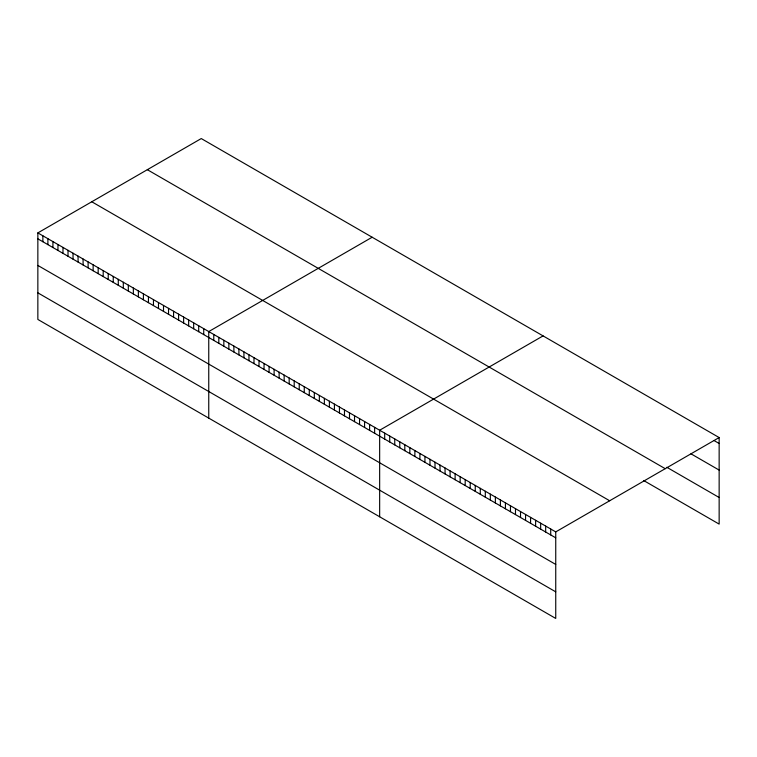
<?xml version="1.0" encoding="UTF-8"?>
<svg xmlns="http://www.w3.org/2000/svg" width="757" height="757" viewBox="0 0 757 757"><rect width="100%" height="100%" fill="white"/><g stroke="black" fill="none" stroke-linecap="round" stroke-linejoin="round"><path stroke-width="1.14" d="M37.85 232.901L555.742 531.897L555.742 618.441L37.85 319.445L37.85 232.901L201.258 138.559L719.15 437.555L719.15 524.099L643.687 480.534M372.16 237.225L208.752 331.566L208.752 418.11M543.072 335.9L379.654 430.241L379.654 516.785M555.742 531.897L719.15 437.555M714.116 440.583L719.15 443.488M690.98 453.822L719.15 470.088M666.832 467.287L719.15 497.5M147.331 169.691L665.223 468.687M91.777 201.769L609.669 500.765M37.85 238.834L555.742 537.83M37.85 265.433L555.742 564.438M37.85 292.845L555.742 591.842M550.708 529.001L550.708 534.925M545.674 526.096L545.674 532.02M540.649 523.191L540.649 529.115M535.615 520.286L535.615 526.21M530.581 517.381L530.581 523.305M525.557 514.476L525.557 520.4M520.523 511.571L520.523 517.504M515.489 508.666L515.489 514.599M510.464 505.761L510.464 511.694M505.43 502.856L505.43 508.789M500.396 499.951L500.396 505.884M495.371 497.046L495.371 502.979M490.337 494.141L490.337 500.074M485.303 491.236L485.303 497.169M480.279 488.331L480.279 494.264M475.245 485.426L475.245 491.359M470.211 482.521L470.211 488.454M465.186 479.616L465.186 485.549M460.152 476.711L460.152 482.644M455.118 473.806L455.118 479.739M450.093 470.901L450.093 476.834M445.059 467.996L445.059 473.929M440.025 465.091L440.025 471.024M435.001 462.186L435.001 468.119M429.967 459.291L429.967 465.214M424.932 456.386L424.932 462.309M419.908 453.481L419.908 459.404M414.874 450.576L414.874 456.499M409.84 447.671L409.84 453.594M404.815 444.766L404.815 450.699M399.781 441.861L399.781 447.794M394.747 438.956L394.747 444.889M389.723 436.051L389.723 441.984M384.688 433.146L384.688 439.079M374.63 427.336L374.63 433.269M369.605 424.44L369.605 430.364M364.581 421.535L364.581 427.468M359.547 418.63L359.547 424.563M354.522 415.735L354.522 421.658M349.497 412.83L349.497 418.763M344.473 409.925L344.473 415.858M339.448 407.02L339.448 412.953M334.414 404.124L334.414 410.057M329.39 401.219L329.39 407.152M324.365 398.314L324.365 404.247M319.34 395.419L319.34 401.342M314.316 392.514L314.316 398.447M309.282 389.609L309.282 395.542M304.257 386.713L304.257 392.637M299.233 383.808L299.233 389.741M294.208 380.903L294.208 386.836M289.174 378.008L289.174 383.931M284.149 375.103L284.149 381.036M279.125 372.198L279.125 378.131M274.1 369.293L274.1 375.226M269.076 366.397L269.076 372.33M264.042 363.492L264.042 369.425M259.017 360.587L259.017 366.52M253.992 357.692L253.992 363.615M248.968 354.787L248.968 360.72M243.943 351.882L243.943 357.815M238.909 348.986L238.909 354.91M233.885 346.081L233.885 352.014M228.86 343.176L228.86 349.109M223.835 340.281L223.835 346.204M218.811 337.376L218.811 343.309M213.777 334.471L213.777 340.404M203.728 328.67L203.728 334.603M198.703 325.765L198.703 331.698M193.669 322.861L193.669 328.793M188.644 319.965L188.644 325.888M183.62 317.06L183.62 322.993M178.595 314.155L178.595 320.088M173.571 311.259L173.571 317.183M168.537 308.354L168.537 314.287M163.512 305.45L163.512 311.382M158.487 302.554L158.487 308.478M153.463 299.649L153.463 305.582M148.438 296.744L148.438 302.677M143.404 293.839L143.404 299.772M138.38 290.943L138.38 296.876M133.355 288.038L133.355 293.971M128.33 285.134L128.33 291.067M123.306 282.238L123.306 288.162M118.272 279.333L118.272 285.266M113.247 276.428L113.247 282.361M108.223 273.532L108.223 279.456M103.198 270.627L103.198 276.56M98.173 267.723L98.173 273.656M93.139 264.827L93.139 270.751M88.115 261.922L88.115 267.855M83.09 259.017L83.09 264.95M78.066 256.121L78.066 262.045M73.032 253.217L73.032 259.149M68.007 250.312L68.007 256.245M62.982 247.407L62.982 253.34M57.958 244.511L57.958 250.444M52.933 241.606L52.933 247.539M47.899 238.701L47.899 244.634M42.875 235.805L42.875 241.729"/></g></svg>
